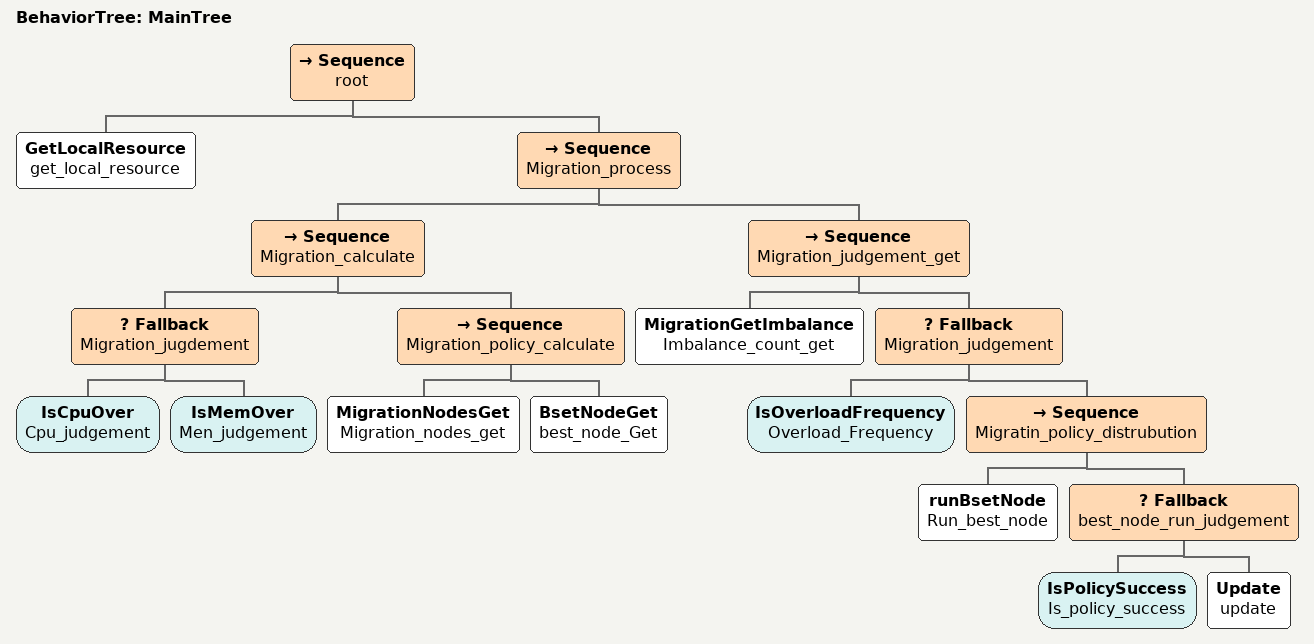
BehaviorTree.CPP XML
<root main_tree_to_execute = "MainTree" >

    <BehaviorTree ID="MainTree">
        <Sequence name="root">
            <GetLocalResource name="get_local_resource" />
            <Sequence name="Migration_process">
                <Sequence name="Migration_calculate">
                    <Fallback name="Migration_jugdement">
                        <IsCpuOver name="Cpu_judgement" />
                        <IsMemOver name="Men_judgement" />
                    </Fallback>
                    <Sequence name="Migration_policy_calculate">
                        <MigrationNodesGet name="Migration_nodes_get" />
                        <BsetNodeGet name="best_node_Get" />
                    </Sequence>
                </Sequence>
                <Sequence name="Migration_judgement_get">
                    <MigrationGetImbalance name="Imbalance_count_get" />
                    <Fallback name="Migration_judgement">
                        <IsOverloadFrequency name="Overload_Frequency" />
                        <Sequence name="Migratin_policy_distrubution">
                            <runBsetNode name="Run_best_node" />
                            <Fallback name="best_node_run_judgement">
                                <IsPolicySuccess name="Is_policy_success" />
                                <Update name="update" />
                            </Fallback>
                        </Sequence>
                    </Fallback>
                </Sequence>
            </Sequence>
        </Sequence>
    </BehaviorTree>

</root>
